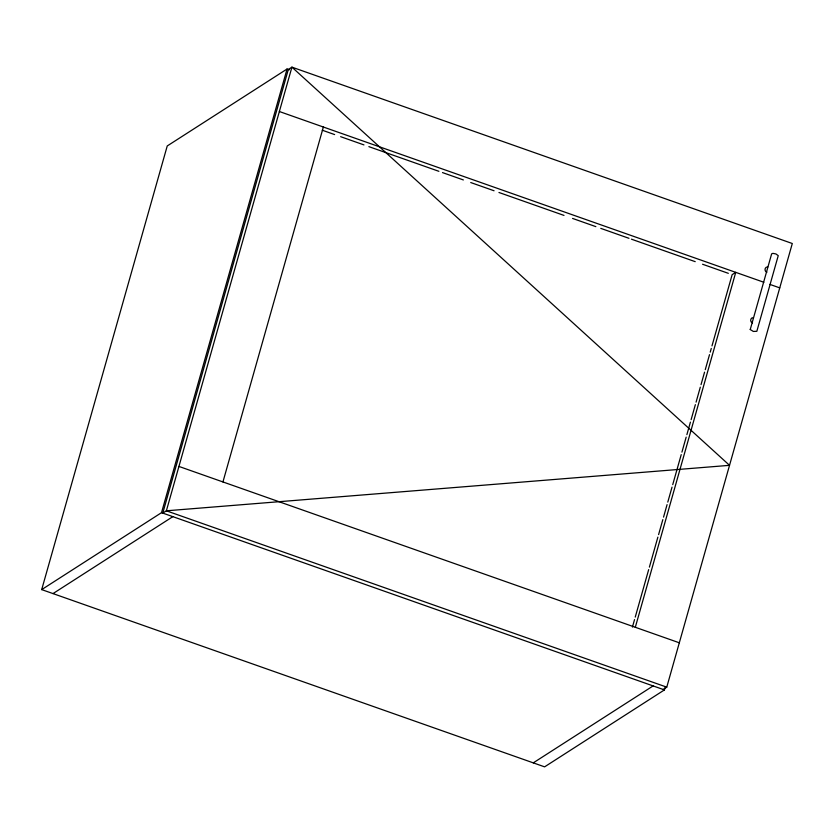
<?xml version="1.0" encoding="UTF-8"?>
<svg xmlns="http://www.w3.org/2000/svg" width="834" height="834" viewBox="0 0 834 834"><rect width="100%" height="100%" fill="white"/><g stroke="black" fill="none" stroke-linecap="round" stroke-linejoin="round"><path stroke-width="1.25" d="M665.136 687.404L664.427 689.906L544.602 766.853L41.7 589.607L167.238 145.96L287.063 69.014L289.325 69.816M41.7 589.607L161.525 512.66L287.063 69.014M222.939 481.948L323.363 127.029M632.422 627.095L634.549 619.589M635.247 617.097L648.685 569.601M649.394 567.11L657.88 537.117M658.589 534.615L662.832 519.613M663.541 517.122L667.075 504.622M667.784 502.12L672.027 487.129M672.736 484.627L681.222 454.634M681.931 452.132L686.173 437.131M686.882 434.639L690.416 422.14M691.125 419.638L695.368 404.646M696.077 402.144L700.32 387.143M701.029 384.651L704.563 372.152M705.272 369.65L709.515 354.659M710.224 352.156L711.287 348.404M711.986 345.901L732.148 274.667L735.744 272.364L635.31 627.283M666.762 687.153L792.3 243.507L291.921 67.147L288.324 69.462L162.786 513.108L166.373 510.804L729.531 465.33L291.921 67.147L166.373 510.804L666.762 687.153L663.166 689.468M53.011 593.589L172.836 516.653M533.28 762.86L653.105 685.923M767.791 266.995C764.622 266.463 763.954 271.477 766.905 272.197M753.436 317.691C750.277 317.17 749.61 322.174 752.549 322.894M279.359 111.516L763.861 282.267M769.97 284.425L779.748 287.876M322.226 130.198L334.632 134.576M340.637 136.682L363.958 144.907M368.868 146.638L438.882 171.314M442.5 172.586L463.37 179.946M470.73 182.542L494.072 190.767M498.961 192.487L564.003 215.412M572.562 218.425L595.862 226.639M600.772 228.37L628.982 238.315M631.432 239.181L695.212 261.657M702.562 264.242L728.322 273.323M178.935 466.435L679.314 642.795M161.525 512.66L664.427 689.906M750.235 329.513L753.342 331.442L756.834 331.296L778.237 255.663L775.933 253.953L772.899 253.359L771.648 253.859L750.235 329.513"/></g></svg>
